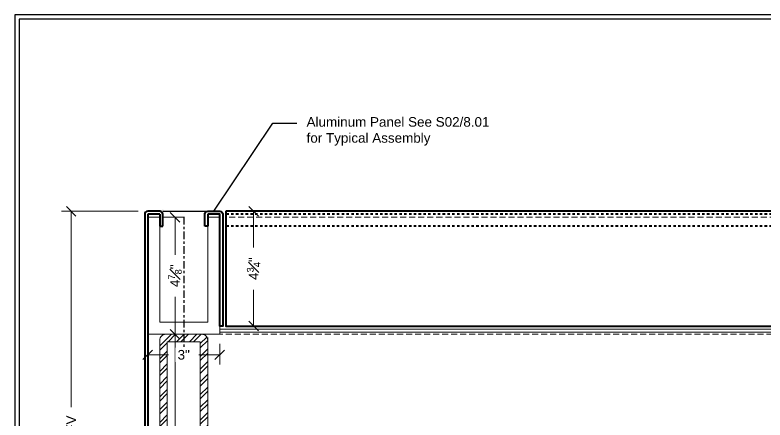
# Model space of a CAD drawing. Header units: inches. Extents: x -301 to 39679, y -468 to 370.
# Drawn here: x 2071.96 to 2103.17, y 28.63 to 45.5 of the extents above; entities that cross this region are included whole.
import ezdxf
from ezdxf import colors
from ezdxf.entities.mleader import LeaderData, LeaderLine
from ezdxf.enums import TextEntityAlignment as Align
from ezdxf.math import Vec2, Vec3

# ---------------------------------------------------------------- set-up
doc = ezdxf.new("R2010")
doc.units = ezdxf.units.IN
doc.header["$MEASUREMENT"] = 0
for name, pattern in [('CENTER', [2, 1.25, -0.25, 0.25, -0.25]), ('DASHED2', [0.375, 0.25, -0.125]), ('HIDDEN2', [0.1875, 0.125, -0.0625])]:
    doc.linetypes.add(name, pattern=pattern)
doc.layers.get('Defpoints').update_dxf_attribs({"color": 3})
doc.layers.add('NSE-Border', color=156, linetype='Continuous', plot=False)
doc.layers.add('NSE-Construction', color=86, linetype='Continuous', plot=False)
for name, color, linetype, lineweight in [('NSE-By_Others', 252, 'Continuous', 0), ('NSE-Call-Outs', 51, 'Continuous', 13), ('NSE-Dimensions', 51, 'Continuous', 13), ('NSE-Panels 01', 1, 'Continuous', 40), ('NSE-Title', 51, 'Continuous', 9)]:
    doc.layers.add(name, color=color, linetype=linetype, lineweight=lineweight)
doc.layers.add('NSE-Detail Border', color=7, linetype='Continuous')
doc.styles.add('004 - NSSM - Standard', font='arial.ttf', dxfattribs={"height": 0.4})
doc.styles.add('008 - NSSM - Standard', font='arial.ttf', dxfattribs={"height": 0.8})
doc.dimstyles.new('004 - NSSM - Standard$0', dxfattribs={"dimtxt": 0.4, "dimasz": 0.4, "dimexe": 0.4, "dimexo": 0.4, "dimgap": 0.4, "dimtad": 0, "dimdec": 4, "dimzin": 3, "dimdsep": 46, "dimlunit": 5, "dimtxsty": '004 - NSSM - Standard', "dimblk": 'OBLIQUE', "dimcen": 0.4, "dimclrd": 256, "dimclre": 256, "dimclrt": 256, "dimazin": 0, "dimtfac": 0.7, "dimtdec": 4, "dimtmove": 1, "dimatfit": 2, "dimfxl": 1, "dimtfill": 1, "dimtfillclr": 11, "dimfrac": 1, "dimtolj": 1, "dimtzin": 0, "dimlwd": 0, "dimlwe": 0, "dimarcsym": 0})

# ---------------------------------------------------------------- blocks, each defined once
blk = doc.blocks.new('*U215')
blk.add_wipeout([(32.6456, 1.1293), (32.6456, 0), (0, 0), (0, 11.3125), (32.6875, 11.3125), (32.6875, 0), (32.6456, 0), (32.6456, 11.2706), (0.0419, 11.2706), (0.0419, 1.1293)])
at = {"layer": 'Defpoints', "ltscale": 0.0625}
blk.add_lwpolyline([(0.0419, 1.1293), (32.6456, 1.1293), (32.6456, 11.2706), (0.0419, 11.2706)], close=True, dxfattribs=at)
at = {"layer": 'NSE-Border', "ltscale": 0.0625}
blk.add_lwpolyline([(0, 0), (32.6875, 0), (32.6875, 11.3125), (0, 11.3125)], close=True, dxfattribs=at)
at = {"layer": 'Defpoints', "style": '008 - NSSM - Standard'}
blk.add_attdef('DETAIL_NUMBER', text='', height=0.2179, dxfattribs=at).set_placement((0.625, 0.5668), align=Align.MIDDLE_CENTER)
at = {"layer": 'NSE-Title', "style": '004 - NSSM - Standard'}
for tag, p in [('DETAIL_DESCRIPTION', (1.1292, 0.6197)), ('ARCH_REF', (2.1968, 0.3884))]:
    blk.add_attdef(tag, p, '', height=0.1341, dxfattribs=at)
blk = doc.blocks.new('*U177')
at = {"layer": 'NSE-By_Others'}
h = blk.add_hatch(dxfattribs=at)
h.set_pattern_fill('ANSI32', color=256)
h.set_pattern_definition([(45, (-37.47987, -8.03217), (-0.265165, 0.265165), []), (45, (-37.3031, -8.03217), (-0.265165, 0.265165), [])])
h.paths.add_polyline_path([(1, 11.753, 0.414214), (0.75, 12.003), (-0.75, 12.003, 0.414214), (-1, 11.753), (-1, 0.25, 0.414214), (-0.75, 0), (0.75, 0, 0.414214), (1, 0.25)])
h.paths.add_polyline_path([(0.688, 0.312), (-0.688, 0.312), (-0.688, 11.69), (0.688, 11.69)], flags=16)
blk.add_lwpolyline([(-0.75, 0), (0.75, 0, 0.414214), (1, 0.25), (1, 11.753, 0.414214), (0.75, 12.003), (-0.75, 12.003, 0.414214), (-1, 11.753), (-1, 0.25, 0.414214)], format="xyb", close=True, dxfattribs=at)
blk.add_lwpolyline([(-0.688, 0.312), (0.688, 0.312), (0.688, 11.69), (-0.688, 11.69)], close=True, dxfattribs=at)
blk = doc.blocks.new('_Oblique')
at = {"color": 0, "linetype": 'ByBlock', "lineweight": -2}
blk.add_line((-0.5, -0.5), (0.5, 0.5), dxfattribs=at)
blk = doc.blocks.new('*D172')
at = {"layer": 'Defpoints', "color": 0, "transparency": 16777216}
for p in [(2077.478, 37.326), (2074.293, 18.181), (2077.478, 18.181)]:
    blk.add_point(p, dxfattribs=at)
at = {"layer": 'NSE-Dimensions', "lineweight": 0, "transparency": 16777216}
for p, q in [((2077.078, 37.326), (2073.893, 37.326)), ((2074.293, 37.326), (2074.293, 29.165)), ((2074.293, 18.181), (2074.293, 26.341)), ((2077.078, 18.181), (2073.893, 18.181))]:
    blk.add_line(p, q, dxfattribs=at)
at = {"layer": 'NSE-Dimensions', "lineweight": 0, "transparency": 16777216, "xscale": 0.4, "yscale": 0.4, "zscale": 0.4}
for p, rotation in [((2074.293, 37.326), 90), ((2074.293, 18.181), 270)]:
    blk.add_blockref('_Oblique', p, dxfattribs=dict(at, rotation=rotation))
at = {"layer": 'NSE-Dimensions', "transparency": 16777216, "insert": (2074.293, 27.753), "char_height": 0.4, "attachment_point": 5, "rotation": 90, "style": '004 - NSSM - Standard', "bg_fill": 3, "box_fill_scale": 1.25, "bg_fill_color": 256, "bg_fill_true_color": 13158600, "bg_fill_transparency": 0}
blk.add_mtext('\\A1;19{\\H0.7x;\\S1#8;}" FV', dxfattribs=at)
blk = doc.blocks.new('*D176')
at = {"layer": 'Defpoints', "color": 0, "transparency": 16777216}
for p in [(2078.228, 32.201), (2078.615, 32.201), (2078.228, 20.198)]:
    blk.add_point(p, dxfattribs=at)
at = {"layer": 'NSE-Construction', "lineweight": 0, "transparency": 16777216}
for p, q in [((2078.615, 32.201), (2078.615, 26.966)), ((2078.628, 32.201), (2079.015, 32.201)), ((2078.615, 20.198), (2078.615, 25.433)), ((2078.628, 20.198), (2079.015, 20.198))]:
    blk.add_line(p, q, dxfattribs=at)
at = {"layer": 'NSE-Construction', "lineweight": 0, "transparency": 16777216, "xscale": 0.4, "yscale": 0.4, "zscale": 0.4}
for p, rotation in [((2078.615, 32.201), 90), ((2078.615, 20.198), 270)]:
    blk.add_blockref('_Oblique', p, dxfattribs=dict(at, rotation=rotation))
at = {"layer": 'NSE-Construction', "transparency": 16777216, "insert": (2078.615, 26.199), "char_height": 0.4, "attachment_point": 5, "rotation": 90, "style": '004 - NSSM - Standard', "bg_fill": 3, "box_fill_scale": 1.25, "bg_fill_color": 256, "bg_fill_true_color": 13158600, "bg_fill_transparency": 0}
blk.add_mtext('\\A1;12"', dxfattribs=at)
blk = doc.blocks.new('*D223')
at = {"layer": 'Defpoints', "color": 0, "transparency": 16777216}
for p in [(2080.728, 37.326), (2080.728, 32.545), (2081.887, 32.545)]:
    blk.add_point(p, dxfattribs=at)
at = {"layer": 'NSE-Dimensions', "lineweight": 0, "transparency": 16777216}
for p, q in [((2081.128, 37.326), (2082.287, 37.326)), ((2081.887, 37.326), (2081.887, 35.818)), ((2081.887, 32.545), (2081.887, 34.053)), ((2081.128, 32.545), (2082.287, 32.545))]:
    blk.add_line(p, q, dxfattribs=at)
at = {"layer": 'NSE-Dimensions', "lineweight": 0, "transparency": 16777216, "xscale": 0.4, "yscale": 0.4, "zscale": 0.4}
for p, rotation in [((2081.887, 37.326), 90), ((2081.887, 32.545), 270)]:
    blk.add_blockref('_Oblique', p, dxfattribs=dict(at, rotation=rotation))
at = {"layer": 'NSE-Dimensions', "transparency": 16777216, "insert": (2081.887, 34.936), "char_height": 0.4, "attachment_point": 5, "rotation": 90, "style": '004 - NSSM - Standard', "bg_fill": 3, "box_fill_scale": 1.25, "bg_fill_color": 256, "bg_fill_true_color": 13158600, "bg_fill_transparency": 0}
blk.add_mtext('\\A1;4{\\H0.7x;\\S3#4;}"', dxfattribs=at)
blk = doc.blocks.new('*D224')
at = {"layer": 'Defpoints', "color": 0, "transparency": 16777216}
for p in [(2077.728, 37.076), (2078.615, 37.076), (2078.228, 32.201)]:
    blk.add_point(p, dxfattribs=at)
at = {"layer": 'NSE-Construction', "lineweight": 0, "transparency": 16777216}
for p, q in [((2078.128, 37.076), (2079.015, 37.076)), ((2078.615, 37.076), (2078.615, 35.515)), ((2078.615, 32.201), (2078.615, 33.761)), ((2078.628, 32.201), (2079.015, 32.201))]:
    blk.add_line(p, q, dxfattribs=at)
at = {"layer": 'NSE-Construction', "lineweight": 0, "transparency": 16777216, "xscale": 0.4, "yscale": 0.4, "zscale": 0.4}
for p, rotation in [((2078.615, 37.076), 90), ((2078.615, 32.201), 270)]:
    blk.add_blockref('_Oblique', p, dxfattribs=dict(at, rotation=rotation))
at = {"layer": 'NSE-Construction', "transparency": 16777216, "insert": (2078.615, 34.638), "char_height": 0.4, "attachment_point": 5, "rotation": 90, "style": '004 - NSSM - Standard', "bg_fill": 3, "box_fill_scale": 1.25, "bg_fill_color": 256, "bg_fill_true_color": 13158600, "bg_fill_transparency": 0}
blk.add_mtext('\\A1;4{\\H0.7x;\\S7#8;}"', dxfattribs=at)
blk = doc.blocks.new('*D316')
at = {"layer": 'Defpoints', "color": 0, "transparency": 16777216}
for p in [(2077.478, 32.201), (2080.478, 32.201), (2080.478, 31.345)]:
    blk.add_point(p, dxfattribs=at)
at = {"layer": 'NSE-Construction', "lineweight": 0, "transparency": 16777216}
for p, q in [((2077.478, 31.801), (2077.478, 30.945)), ((2080.478, 31.801), (2080.478, 30.945)), ((2077.478, 31.345), (2078.348, 31.345)), ((2080.478, 31.345), (2079.608, 31.345))]:
    blk.add_line(p, q, dxfattribs=at)
at = {"layer": 'NSE-Construction', "lineweight": 0, "transparency": 16777216, "xscale": 0.4, "yscale": 0.4, "zscale": 0.4, "rotation": 180}
blk.add_blockref('_Oblique', (2077.478, 31.345), dxfattribs=at)
at = {"layer": 'NSE-Construction', "lineweight": 0, "transparency": 16777216, "xscale": 0.4, "yscale": 0.4, "zscale": 0.4}
blk.add_blockref('_Oblique', (2080.478, 31.345), dxfattribs=at)
at = {"layer": 'NSE-Construction', "transparency": 16777216, "insert": (2078.978, 31.345), "char_height": 0.4, "attachment_point": 5, "style": '004 - NSSM - Standard', "bg_fill": 3, "box_fill_scale": 1.25, "bg_fill_color": 256, "bg_fill_true_color": 13158600, "bg_fill_transparency": 0}
blk.add_mtext('\\A1;3"', dxfattribs=at)

msp = doc.modelspace()

# ---------------------------------------------------------------- linework, layer by layer
at = {"layer": 'NSE-By_Others', "linetype": 'DASHED2'}
for p, q in [((2131.36503, 37.07568), (2080.72779, 37.07568)), ((2079.97817, 20.19798), (2079.97817, 32.20834)), ((2079.97817, 32.20834), (2125.87871, 32.20834))]:
    msp.add_line(p, q, dxfattribs=at)
at = {"layer": 'NSE-By_Others', "linetype": 'Continuous'}
for p, q in [((2129.30556, 32.42051), (2080.47779, 32.42051)), ((2129.29593, 32.29544), (2080.47779, 32.29544))]:
    msp.add_line(p, q, dxfattribs=at)
at = {"layer": 'NSE-By_Others'}
msp.add_lwpolyline([(2077.97779, 37.07568), (2077.97779, 32.70068), (2079.97779, 32.70068), (2079.97779, 37.07568), (2080.47779, 37.07568), (2080.47779, 32.20068), (2077.47779, 32.20068), (2077.47779, 37.07568)], close=True, dxfattribs=at)
at = {"layer": 'NSE-Construction', "linetype": 'CENTER', "ltscale": 0.25}
msp.add_line((2078.97779, 37.08987), (2078.97779, 31.33324), dxfattribs=at)
at = {"layer": 'NSE-Panels 01'}
for p, q in [((2077.35279, 37.20068), (2077.35279, 18.30573)), ((2077.97779, 37.32568), (2077.47779, 37.32568)), ((2077.47779, 37.20068), (2077.47779, 18.30573)), ((2077.97779, 37.20068), (2077.47779, 37.20068)), ((2077.97779, 37.20068), (2077.97779, 36.70068)), ((2078.10279, 36.70068), (2078.10279, 37.20068)), ((2079.97779, 37.20068), (2079.97779, 36.70068)), ((2125.6532, 37.32568), (2080.72779, 37.32568)), ((2077.97779, 36.70068), (2078.10279, 36.70068)), ((2079.97779, 36.70068), (2079.85279, 36.70068))]:
    msp.add_line(p, q, dxfattribs=at)
at = {"layer": 'NSE-Panels 01', "color": 9, "linetype": 'HIDDEN2', "ltscale": 0.25}
for p, q in [((2125.6532, 37.20068), (2080.72779, 37.20068)), ((2125.6532, 36.70068), (2080.72779, 36.70068))]:
    msp.add_line(p, q, dxfattribs=at)
at = {"layer": 'NSE-Panels 01'}
msp.add_lwpolyline([(2079.85279, 36.70068), (2079.85279, 37.20068, -0.41421356), (2079.97779, 37.32568), (2080.47779, 37.32568, -0.41421356), (2080.60279, 37.20068), (2080.60279, 32.54541), (2080.47779, 32.54541), (2080.47779, 37.20068), (2079.97779, 37.20068)], format="xyb", dxfattribs=at)
msp.add_lwpolyline([(2080.72779, 37.32568), (2080.72779, 32.54541), (2125.6532, 32.54541)], dxfattribs=at)
for centre, start, end in [((2077.47779, 37.20068), 90, 180), ((2077.97779, 37.20068), 0, 90)]:
    msp.add_arc(centre, 0.125, start, end, dxfattribs=at)

# ---------------------------------------------------------------- block references
at = {"layer": 'NSE-By_Others'}
msp.add_blockref('*U177', (2078.97817, 20.19798), dxfattribs=at)

# ---------------------------------------------------------------- next in the draw order: dimensions: what is measured, and where the dimension line sits
at = {"layer": 'NSE-Construction'}
dim = msp.add_linear_dim(base=(2078.61455, 32.20068), p1=(2078.22817, 20.19798), p2=(2078.22817, 32.20068), angle=90, dimstyle='004 - NSSM - Standard$0', override={"dimpost": '"'}, dxfattribs=at)
dim.commit()
dim.dimension.update_dxf_attribs({"geometry": '*D176', "text_midpoint": (2078.61455, 26.19933)})
at = {"layer": 'NSE-Dimensions'}
dim = msp.add_linear_dim(base=(2074.293182, 18.180729), p1=(2077.477787, 37.325676), p2=(2077.477787, 18.180729), angle=90, text='<> FV', dimstyle='004 - NSSM - Standard$0', override={"dimpost": '"'}, dxfattribs=at)
dim.commit()
dim.dimension.update_dxf_attribs({"geometry": '*D172', "text_midpoint": (2074.293182, 27.753202)})
dim = msp.add_linear_dim(base=(2081.88694, 32.54541), p1=(2080.72779, 37.32568), p2=(2080.72779, 32.54541), angle=90, dimstyle='004 - NSSM - Standard$0', override={"dimpost": '"'}, dxfattribs=at)
dim.commit()
dim.dimension.update_dxf_attribs({"geometry": '*D223', "text_midpoint": (2081.88694, 34.93554)})

# ---------------------------------------------------------------- next in the draw order: dimensions: what is measured, and where the dimension line sits
at = {"layer": 'NSE-Construction'}
dim = msp.add_linear_dim(base=(2078.61455, 37.07568), p1=(2078.22817, 32.20068), p2=(2077.72779, 37.07568), angle=90, dimstyle='004 - NSSM - Standard$0', override={"dimpost": '"'}, dxfattribs=at)
dim.commit()
dim.dimension.update_dxf_attribs({"geometry": '*D224', "text_midpoint": (2078.61455, 34.63818)})

# ---------------------------------------------------------------- next in the draw order: block references
at = {"layer": 'NSE-Detail Border', "xscale": 4, "yscale": 4, "zscale": 4}
msp.add_blockref('*U215', (2071.95638, 0.25), dxfattribs=at)

# ---------------------------------------------------------------- next in the draw order: dimensions: what is measured, and where the dimension line sits
at = {"layer": 'NSE-Construction'}
dim = msp.add_linear_dim(base=(2080.47779, 31.34526), p1=(2077.47779, 32.20068), p2=(2080.47779, 32.20068), dimstyle='004 - NSSM - Standard$0', override={"dimpost": '"'}, dxfattribs=at)
dim.commit()
dim.dimension.update_dxf_attribs({"geometry": '*D316', "text_midpoint": (2078.97779, 31.34526)})

# ---------------------------------------------------------------- next in the draw order: leaders
at = {"layer": 'NSE-Call-Outs'}
ml = msp.add_multileader_mtext('Standard', dxfattribs=at)
ml.set_content('Aluminum Panel See S02/8.01 for Typical Assembly', color=256, style='004 - NSSM - Standard')
ml.set_leader_properties(color=256)
ml.build(insert=Vec2(0, 0))
ml.multileader.update_dxf_attribs({"dogleg_length": 1, "arrow_head_size": 0.4})
ctx = ml.context
ctx.base_point, ctx.char_height, ctx.arrow_head_size, ctx.landing_gap_size, ctx.plane_origin = Vec3(2083.6911, 40.9879), 0.4, 0.4, 0.4, Vec3(2068.03638, 68.37468)
notes = []
notes.append((ctx, [(1, (1, 1, 0), (2082.6911, 40.9879), (1, 0), 1, [(1, [(2077.72779, 37.32568), (2080.22779, 37.32568)], 0, [])])]))
ctx.mtext.insert, ctx.mtext.width, ctx.mtext.defined_height, ctx.mtext.flow_direction = Vec3(2084.0911, 41.2467), 8, 1.61676, 5
ctx.mtext.has_bg_fill, ctx.mtext.bg_color, ctx.mtext.bg_scale_factor, ctx.mtext.bg_transparency, ctx.mtext.use_window_bg_color = 1, -1027028792, 1.5, 0, 1
for ctx, leaders in notes:
    for number, flags, end, landing, length, lines in leaders:
        leader = LeaderData()
        leader.index, (leader.has_last_leader_line, leader.has_dogleg_vector, leader.attachment_direction) = number, flags
        leader.last_leader_point, leader.dogleg_vector, leader.dogleg_length = Vec3(end), Vec3(landing), length
        for number, points, colour, breaks in lines:
            line = LeaderLine()
            line.index, line.vertices, line.color, line.breaks = number, Vec3.list(points), colors.encode_raw_color(colour), breaks
            leader.lines.append(line)
        ctx.leaders.append(leader)

doc.saveas('drawing.dxf')
